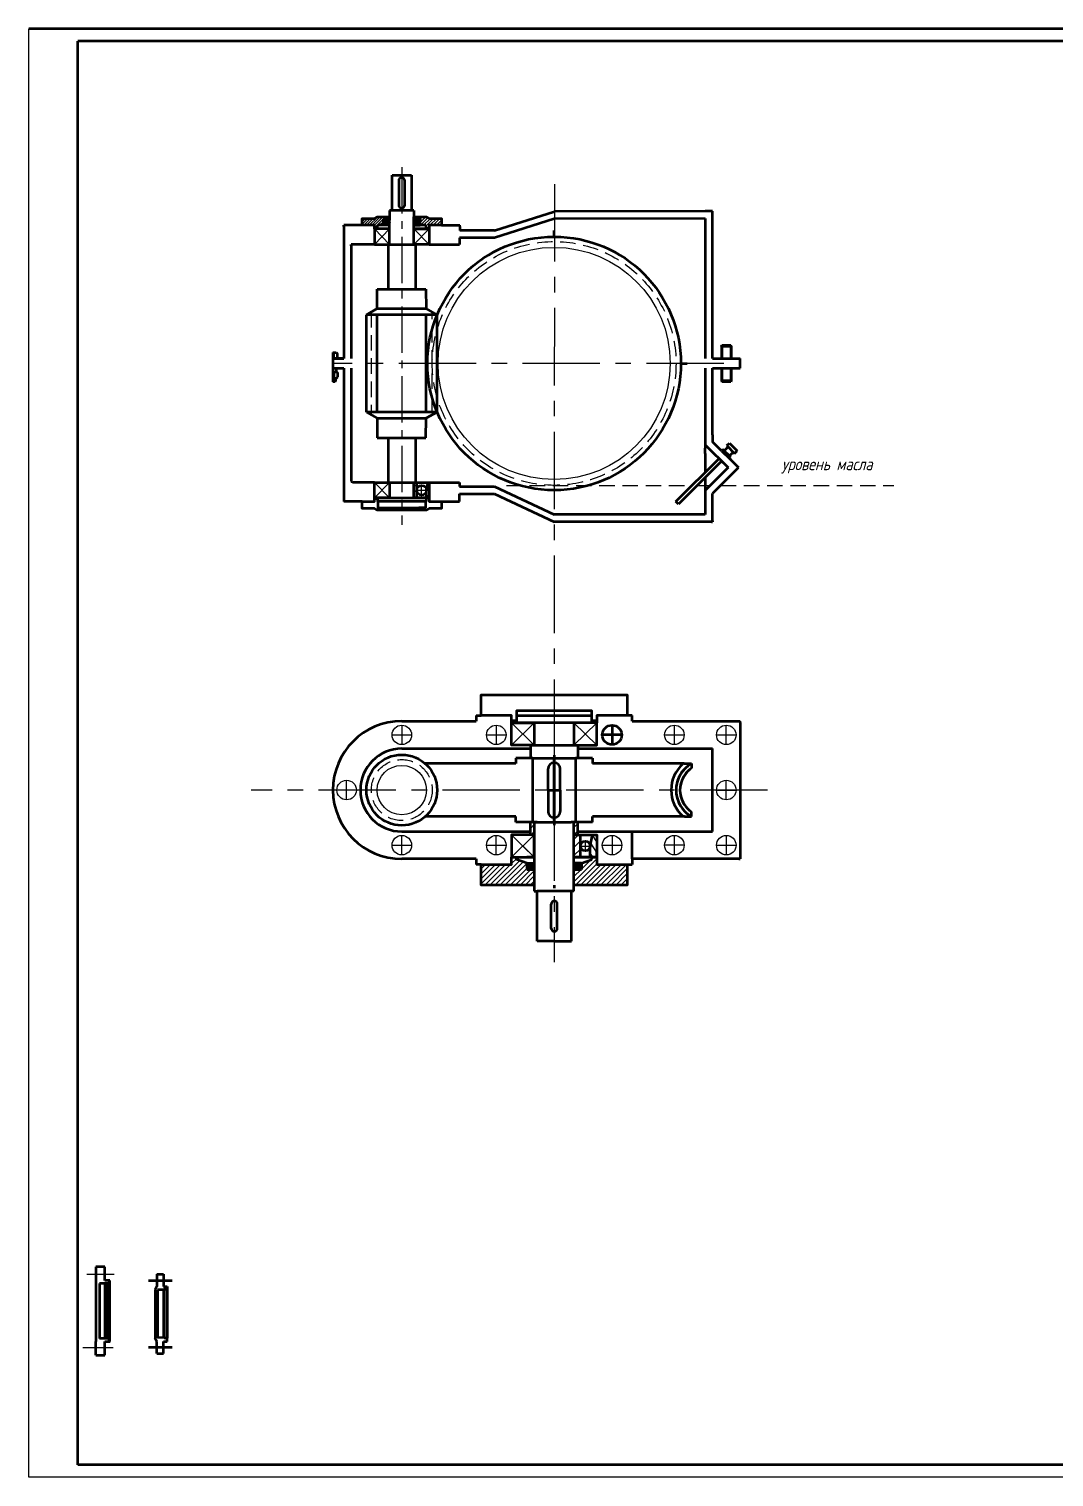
# Model space of a CAD drawing. Header units: millimetres. Extents: x -2503 to -1662, y -1923 to -1329.
# Drawn here: x -2503 to -2083, y -1923 to -1329 of the extents above; entities that cross this region are included whole.
import ezdxf

# ---------------------------------------------------------------- set-up
doc = ezdxf.new("R2010")
doc.units = ezdxf.units.MM
for name, pattern in [('осевая', [50.8, 31.75, -6.35, 6.35, -6.35]), ('осевая2', [28.575, 19.05, -3.175, 3.175, -3.175]), ('штриховая2', [9.525, 6.35, -3.175])]:
    doc.linetypes.add(name, pattern=pattern)
for name, color, linetype, lineweight in [('Основные', 7, 'Continuous', 53), ('Размеры', 7, 'Continuous', 25), ('РАМКА1', 7, 'Continuous', 25), ('текст', 7, 'Continuous', 25), ('Тонкие', 7, 'Continuous', 25)]:
    doc.layers.add(name, color=color, linetype=linetype, lineweight=lineweight)
doc.styles.add('ADRF1', font='simplex.shx', dxfattribs={"width": 0.8, "oblique": 15})
pattern_1 = [(45, (-2453.2532, -1795.5792), (-1.459292, 1.459292), [])]
pattern_2 = [(45, (-2503.18955, -1923.3732), (-0.4939141, 0.4939141), []), (135, (-2503.18955, -1923.3732), (-0.4939141, -0.4939141), [])]
pattern_3 = [(45, (-2503.18955, -1923.37323), (-0.35921024, 0.35921024), []), (135, (-2503.18955, -1923.37323), (-0.35921024, -0.35921024), [])]

msp = doc.modelspace()

# ---------------------------------------------------------------- hatches: boundary and pattern name
at = {"layer": 'Основные'}
h = msp.add_hatch(dxfattribs=at)
h.set_pattern_fill('ANSI32', color=256)
h.set_pattern_definition([(45, (-2512.328, -1923.373), (-6.7352, 6.7352), []), (45, (-2507.838, -1923.373), (-6.7352, 6.7352), [])])
h.paths.add_polyline_path([(-2470.04, -1867.75), (-2470.04, -1866.5), (-2470.29, -1866.5), (-2470.29, -1867.75)])
h = msp.add_hatch(dxfattribs=at)
h.set_pattern_fill('ANSI31', color=256)
h.set_pattern_definition([(45, (-2512.328, -1923.3732), (-2.24506, 2.24506), [])])
h.paths.add_polyline_path([(-2470.04, -1867.75), (-2470.04, -1866.5), (-2470.29, -1866.5), (-2470.29, -1867.75)])
at = {"layer": 'Тонкие'}
h = msp.add_hatch(dxfattribs=at)
h.set_pattern_fill('ANSI31', color=256, scale=0.24)
h.set_pattern_definition([(45, (-2503.18955, -1923.3732), (-0.5388154, 0.5388154), [])])
h.paths.add_polyline_path([(-2357.75, -1408.09), (-2357.75, -1407.39), (-2355.75, -1407.39), (-2355.25, -1407.39), (-2355.25, -1406.39), (-2360.25, -1406.39), (-2361.5, -1407.14), (-2366.5, -1407.14), (-2366.5, -1409.89), (-2362.75, -1409.89), (-2361.5, -1409.89), (-2361.5, -1411.39), (-2360.25, -1411.39), (-2360.25, -1411.14), (-2360.25, -1410.14), (-2359.98, -1409.89), (-2357.75, -1409.89)])
h = msp.add_hatch(dxfattribs=at)
h.set_pattern_fill('ANSI37', color=256, scale=0.16)
h.set_pattern_definition(pattern_3)
h.paths.add_polyline_path([(-2355.75, -1407.39), (-2357.75, -1407.39), (-2357.75, -1408.09), (-2357.75, -1409.89), (-2357.28, -1409.89), (-2357.28, -1408.09), (-2356.8, -1408.09), (-2356.8, -1408.53, -0.414214), (-2356.38, -1408.94, -0.414214), (-2356.8, -1409.35), (-2356.8, -1409.71), (-2355.77, -1409.71), (-2355.25, -1408.99)])
h = msp.add_hatch(dxfattribs=at)
h.set_pattern_fill('ANSI31', color=256, scale=0.29)
h.set_pattern_definition([(45, (-2503.1896, -1923.3732), (-0.6510686, 0.6510686), [])])
h.paths.add_polyline_path([(-2336.5, -1407.14), (-2339, -1407.14), (-2340.25, -1406.39), (-2345.25, -1406.39), (-2345.25, -1407.39), (-2342.75, -1407.39), (-2342.75, -1409.89), (-2340.42, -1409.89), (-2340.25, -1410.14), (-2340.25, -1411.14), (-2340.25, -1411.39), (-2339, -1411.39), (-2339, -1409.89), (-2336.5, -1409.89)])
h.paths.add_polyline_path([(-2334, -1407.14), (-2336.5, -1407.14), (-2336.5, -1409.89), (-2334, -1409.89)])
h = msp.add_hatch(dxfattribs=at)
h.set_pattern_fill('ANSI37', color=256, scale=0.16)
h.set_pattern_definition(pattern_3)
h.paths.add_polyline_path([(-2342.75, -1407.39), (-2344.75, -1407.39), (-2345.25, -1408.99), (-2344.73, -1409.71), (-2343.71, -1409.71), (-2343.71, -1409.35, -0.414214), (-2344.12, -1408.94, -0.414214), (-2343.71, -1408.53), (-2343.71, -1408.09), (-2343.22, -1408.09), (-2343.22, -1409.89), (-2342.75, -1409.89), (-2342.75, -1408.09)])
h = msp.add_hatch(dxfattribs=at)
h.set_pattern_fill('ANSI31', color=256, scale=0.52)
h.set_pattern_definition([(45, (-2453.2532, -1795.5792), (-1.167433, 1.167433), [])])
h.paths.add_polyline_path([(-2345.25, -1521.77), (-2344.13, -1521.77), (-2344.13, -1515.39), (-2345.25, -1515.39)])
h = msp.add_hatch(dxfattribs=at)
h.set_pattern_fill('ANSI31', color=256, scale=0.45, angle=75)
h.set_pattern_definition([(120, (-2453.2532, -1795.5792), (-1.237334, -0.714375), [])])
h.paths.add_polyline_path([(-2339, -1515.39), (-2339.43, -1515.39), (-2340.13, -1518.58), (-2340.13, -1521.77), (-2339, -1521.77)])
h = msp.add_hatch(dxfattribs=at)
h.set_pattern_fill('ANSI31', color=256, scale=0.65)
h.set_pattern_definition(pattern_1)
h.paths.add_polyline_path([(-2295.88, -1654.7), (-2296.5, -1654.7), (-2297.5, -1654.7), (-2297.5, -1659.98), (-2295.88, -1659.98)])
h = msp.add_hatch(dxfattribs=at)
h.set_pattern_fill('ANSI31', color=256, scale=0.65)
h.set_pattern_definition(pattern_1)
h.paths.add_polyline_path([(-2278, -1654.7), (-2279.63, -1654.7), (-2279.63, -1659.98), (-2278, -1659.98)])
h = msp.add_hatch(dxfattribs=at)
h.set_pattern_fill('ANSI31', color=256, scale=0.74)
h.set_pattern_definition([(45, (-2453.2532, -1795.5792), (-1.661347, 1.661347), [])])
h.paths.add_polyline_path([(-2276.94, -1659.98), (-2279.63, -1659.98), (-2279.63, -1669.1), (-2276.94, -1669.1)])
h = msp.add_hatch(dxfattribs=at)
h.set_pattern_fill('ANSI31', color=256, scale=0.74, angle=77)
h.set_pattern_definition([(122, (-2453.2532, -1795.5792), (-1.99249, -1.245045), [])])
h.paths.add_polyline_path([(-2270.25, -1659.98), (-2271.96, -1659.98), (-2272.94, -1664.54), (-2272.94, -1669.1), (-2270.25, -1669.1)])
h = msp.add_hatch(dxfattribs=at)
h.set_pattern_fill('ANSI31', color=256, scale=0.46)
h.set_pattern_definition([(45, (-2503.1896, -1923.3732), (-1.0327295, 1.0327295), [])])
h.paths.add_polyline_path([(-2295.88, -1674.1), (-2299, -1674.1), (-2299, -1671.6), (-2303.25, -1670.1), (-2303.25, -1669.1), (-2305.25, -1669.1), (-2305.25, -1672.1), (-2310.25, -1672.1), (-2310.25, -1680.6), (-2295.88, -1680.6)])
h.paths.add_polyline_path([(-2310.25, -1672.1), (-2317.75, -1672.1), (-2317.75, -1680.6), (-2310.25, -1680.6)])
h.paths.add_polyline_path([(-2265.25, -1672.1), (-2270.25, -1672.1), (-2270.25, -1669.1), (-2272.25, -1669.1), (-2272.25, -1670.1), (-2276.5, -1671.6), (-2276.5, -1674.1), (-2278.49, -1674.1), (-2279.63, -1674.1), (-2279.63, -1680.6), (-2265.25, -1680.6)])
h.paths.add_polyline_path([(-2257.75, -1672.1), (-2265.25, -1672.1), (-2265.25, -1680.6), (-2257.75, -1680.6)])
h = msp.add_hatch(dxfattribs=at)
h.set_pattern_fill('ANSI37', color=256, scale=0.22)
h.set_pattern_definition(pattern_2)
h.paths.add_polyline_path([(-2298.31, -1671.6), (-2299, -1671.6), (-2299, -1674.1), (-2297.01, -1674.1), (-2295.88, -1672.4), (-2296.66, -1671.84), (-2297.72, -1671.84), (-2297.72, -1672.13, -0.414214), (-2297.2, -1672.65, -0.414214), (-2297.72, -1673.16), (-2297.72, -1673.45), (-2298.31, -1673.45)])
h = msp.add_hatch(dxfattribs=at)
h.set_pattern_fill('ANSI37', color=256, scale=0.22)
h.set_pattern_definition(pattern_2)
h.paths.add_polyline_path([(-2277.2, -1671.6), (-2276.5, -1671.6), (-2276.5, -1674.1), (-2278.49, -1674.1), (-2279.63, -1672.4), (-2278.85, -1671.84), (-2277.79, -1671.84), (-2277.79, -1672.13, 0.414214), (-2278.3, -1672.65, 0.414214), (-2277.79, -1673.16), (-2277.79, -1673.45), (-2277.2, -1673.45)])

# ---------------------------------------------------------------- linework, layer by layer
at = {"layer": 'Основные'}
for p, q in [((-1662.19, -1329.37), (-2503.19, -1329.37)), ((-1667.19, -1334.37), (-2483.19, -1334.37)), ((-2354.25, -1403.89), (-2354.25, -1389.39)), ((-2354.25, -1389.39), (-2346.25, -1389.39)), ((-2346.25, -1389.39), (-2346.25, -1403.89)), ((-2351.5, -1391.64), (-2351.5, -1401.64)), ((-2349, -1401.64), (-2349, -1391.64)), ((-2357.75, -1407.39), (-2355.75, -1407.39)), ((-2357.75, -1407.39), (-2357.75, -1408.09)), ((-2357.75, -1408.09), (-2357.75, -1407.39)), ((-2355.75, -1407.39), (-2355.25, -1408.99)), ((-2355.25, -1403.89), (-2355.25, -1407.86)), ((-2345.25, -1403.89), (-2355.25, -1403.89)), ((-2355.25, -1411.39), (-2355.25, -1406.39)), ((-2345.25, -1403.89), (-2345.25, -1406.39)), ((-2345.25, -1411.39), (-2345.25, -1406.39)), ((-2344.75, -1407.39), (-2345.25, -1408.99)), ((-2342.75, -1407.39), (-2344.75, -1407.39)), ((-2342.75, -1409.89), (-2342.75, -1407.39)), ((-2342.75, -1407.39), (-2342.75, -1408.09)), ((-2312.22, -1412.08), (-2287.65, -1404.23)), ((-2287.75, -1407.3), (-2312.22, -1415.08)), ((-2225.75, -1407.08), (-2287.75, -1407.3)), ((-2225.75, -1404.08), (-2287.65, -1404.23)), ((-2222.75, -1404.08), (-2225.75, -1404.08)), ((-2225.75, -1407.08), (-2225.75, -1464.58)), ((-2222.75, -1464.58), (-2222.75, -1404.08)), ((-2373.5, -1409.89), (-2374, -1409.89)), ((-2374, -1410.39), (-2374, -1409.89)), ((-2374, -1410.39), (-2374, -1464.58)), ((-2366.5, -1409.89), (-2373.5, -1409.89)), ((-2359.98, -1409.89), (-2360.25, -1410.14)), ((-2355.25, -1409.89), (-2359.98, -1409.89)), ((-2357.75, -1409.89), (-2357.75, -1408.09)), ((-2355.25, -1409.89), (-2357.75, -1409.89)), ((-2357.28, -1408.09), (-2356.8, -1408.09)), ((-2357.28, -1408.09), (-2357.28, -1409.89)), ((-2356.8, -1408.09), (-2356.8, -1408.53)), ((-2356.8, -1409.35), (-2356.8, -1409.71)), ((-2356.8, -1409.71), (-2355.77, -1409.71)), ((-2355.77, -1409.71), (-2355.25, -1408.99)), ((-2344.73, -1409.71), (-2345.25, -1408.99)), ((-2340.42, -1409.89), (-2345.25, -1409.89)), ((-2345.25, -1409.89), (-2342.75, -1409.89)), ((-2343.71, -1409.71), (-2344.73, -1409.71)), ((-2343.22, -1408.09), (-2343.71, -1408.09)), ((-2343.71, -1408.09), (-2343.71, -1408.53)), ((-2343.71, -1409.35), (-2343.71, -1409.71)), ((-2343.22, -1408.09), (-2343.22, -1409.89)), ((-2342.75, -1409.89), (-2343.22, -1409.89)), ((-2342.75, -1409.89), (-2342.75, -1408.09)), ((-2334, -1409.89), (-2327, -1409.89)), ((-2327, -1409.89), (-2326.5, -1409.89)), ((-2327, -1409.89), (-2326.5, -1409.89)), ((-2326.5, -1410.39), (-2326.5, -1409.89)), ((-2326.5, -1410.39), (-2326.5, -1412.08)), ((-2318.04, -1412.08), (-2326.5, -1412.08)), ((-2312.22, -1412.08), (-2318.04, -1412.08)), ((-2312.22, -1412.08), (-2312.22, -1412.08)), ((-2287.77, -1414.58), (-2287.77, -1412.08)), ((-2287.77, -1412.08), (-2287.77, -1412.08)), ((-2370.5, -1417.77), (-2371, -1417.77)), ((-2371, -1418.27), (-2371, -1417.77)), ((-2371, -1418.27), (-2371, -1464.58)), ((-2361.5, -1417.77), (-2370.5, -1417.77)), ((-2355.88, -1417.77), (-2355.88, -1436.08)), ((-2355.88, -1417.77), (-2344.63, -1417.77)), ((-2344.63, -1417.77), (-2344.63, -1436.08)), ((-2339, -1417.77), (-2327.03, -1417.77)), ((-2327.03, -1417.77), (-2326.53, -1417.77)), ((-2327.03, -1417.77), (-2326.53, -1417.77)), ((-2312.22, -1415.08), (-2326.53, -1415.08)), ((-2326.53, -1415.08), (-2326.53, -1417.27)), ((-2326.53, -1417.27), (-2326.53, -1417.77)), ((-2312.22, -1415.08), (-2312.22, -1415.08)), ((-2360.32, -1444.08), (-2360.32, -1436.08)), ((-2360.32, -1436.08), (-2340.32, -1436.08)), ((-2340.32, -1436.08), (-2340.19, -1444.08)), ((-2364.75, -1446.58), (-2360.32, -1444.08)), ((-2364.75, -1486.58), (-2364.75, -1446.58)), ((-2335.75, -1446.58), (-2364.75, -1446.58)), ((-2360.38, -1486.58), (-2360.38, -1446.58)), ((-2360.32, -1444.08), (-2340.19, -1444.08)), ((-2340.25, -1446.58), (-2360.25, -1446.58)), ((-2335.75, -1446.58), (-2340.19, -1444.08)), ((-2335.75, -1486.58), (-2335.75, -1446.58)), ((-2219.13, -1459.58), (-2218.99, -1459.08)), ((-2219.13, -1459.58), (-2215.13, -1459.54)), ((-2219.13, -1459.58), (-2219.13, -1464.58)), ((-2218.99, -1459.08), (-2215.34, -1459.08)), ((-2218.99, -1459.58), (-2218.99, -1464.58)), ((-2215.13, -1459.54), (-2215.34, -1459.08)), ((-2215.34, -1459.54), (-2215.34, -1464.58)), ((-2215.13, -1459.54), (-2215.13, -1464.58)), ((-2378.5, -1462.08), (-2378.5, -1462.2)), ((-2378.5, -1462.08), (-2377.63, -1462.08)), ((-2378.5, -1462.08), (-2378.5, -1464.58)), ((-2378.5, -1462.2), (-2378.13, -1462.58)), ((-2378.5, -1464.45), (-2378.13, -1464.08)), ((-2378.5, -1464.45), (-2378.5, -1474.08)), ((-2378.5, -1464.58), (-2374, -1464.58)), ((-2374, -1464.58), (-2378.5, -1464.58)), ((-2378.5, -1464.58), (-2377.13, -1464.58)), ((-2378.13, -1464.08), (-2378.13, -1462.58)), ((-2377.63, -1462.08), (-2377.13, -1462.08)), ((-2377.13, -1462.08), (-2376.63, -1462.58)), ((-2377.13, -1464.58), (-2376.63, -1464.08)), ((-2376.63, -1464.08), (-2376.63, -1462.58)), ((-2235.75, -1466.58), (-2233.25, -1466.58)), ((-2235.75, -1466.58), (-2233.25, -1466.58)), ((-2222.75, -1464.58), (-2211.5, -1464.58)), ((-2219.63, -1464.58), (-2214.63, -1464.58)), ((-2211.5, -1468.58), (-2211.5, -1464.58)), ((-2378.5, -1468.58), (-2374, -1468.58)), ((-2378.5, -1470.08), (-2377.5, -1470.08)), ((-2378.5, -1470.08), (-2378, -1470.58)), ((-2378.5, -1470.08), (-2377, -1470.08)), ((-2378.5, -1472.58), (-2378, -1472.08)), ((-2378.5, -1472.58), (-2377, -1472.58)), ((-2378, -1472.08), (-2378, -1470.58)), ((-2377.5, -1472.58), (-2377.5, -1473.83)), ((-2377, -1470.08), (-2377, -1468.58)), ((-2377, -1470.08), (-2376.5, -1470.58)), ((-2377, -1472.58), (-2376.5, -1472.08)), ((-2376.5, -1472.08), (-2376.5, -1470.58)), ((-2374, -1468.58), (-2374, -1522.77)), ((-2371, -1468.58), (-2371, -1514.89)), ((-2225.75, -1468.58), (-2225.75, -1498.86)), ((-2222.75, -1468.58), (-2211.5, -1468.58)), ((-2222.75, -1495.86), (-2222.75, -1468.58)), ((-2219.13, -1468.58), (-2219.13, -1473.58)), ((-2218.99, -1468.58), (-2218.99, -1473.58)), ((-2215.34, -1468.58), (-2215.34, -1473.58)), ((-2215.13, -1468.58), (-2215.13, -1473.58)), ((-2377.75, -1474.08), (-2378.5, -1474.08)), ((-2377.5, -1473.83), (-2377.75, -1474.08)), ((-2219.13, -1473.58), (-2215.13, -1473.58)), ((-2219.13, -1473.58), (-2218.99, -1474.08)), ((-2215.34, -1474.08), (-2218.99, -1474.08)), ((-2215.13, -1473.58), (-2215.34, -1474.08)), ((-2335.75, -1486.58), (-2364.75, -1486.58)), ((-2364.75, -1486.58), (-2360.38, -1489.08)), ((-2360.38, -1489.08), (-2360.38, -1497.08)), ((-2360.38, -1489.08), (-2340.19, -1489.08)), ((-2340.38, -1497.08), (-2340.19, -1489.08)), ((-2335.75, -1486.58), (-2340.19, -1489.08)), ((-2222.75, -1495.86), (-2222.75, -1498.34)), ((-2360.38, -1497.08), (-2340.38, -1497.08)), ((-2355.88, -1497.08), (-2355.88, -1515.39)), ((-2344.63, -1497.08), (-2344.63, -1515.39)), ((-2225.75, -1498.86), (-2225.75, -1501.34)), ((-2225.75, -1499.94), (-2216.39, -1509.3)), ((-2225.75, -1503.46), (-2225.75, -1501.34)), ((-2222.75, -1498.34), (-2222.75, -1498.69)), ((-2219.04, -1502.41), (-2222.75, -1498.69)), ((-2218.51, -1501.87), (-2219.04, -1502.41)), ((-2219.04, -1502.41), (-2215.86, -1505.59)), ((-2215.33, -1505.06), (-2218.51, -1501.87)), ((-2217.98, -1502.41), (-2216.39, -1500.81)), ((-2216.92, -1500.28), (-2215.86, -1499.22)), ((-2216.92, -1500.28), (-2213.74, -1503.47)), ((-2215.86, -1499.22), (-2212.68, -1502.41)), ((-2213.74, -1503.47), (-2212.68, -1502.41)), ((-2237.78, -1523.26), (-2220.1, -1505.59)), ((-2219.04, -1506.65), (-2236.72, -1524.33)), ((-2219.04, -1506.65), (-2233.18, -1520.79)), ((-2225.75, -1503.46), (-2225.75, -1505.94)), ((-2225.75, -1505.94), (-2225.75, -1511.24)), ((-2220.1, -1505.59), (-2220.63, -1505.06)), ((-2220.1, -1505.59), (-2219.04, -1506.65)), ((-2219.04, -1506.65), (-2218.51, -1507.18)), ((-2214.27, -1502.94), (-2215.86, -1504.53)), ((-2215.86, -1505.59), (-2215.33, -1505.06)), ((-2215.86, -1505.59), (-2212.15, -1509.3)), ((-2216.39, -1509.3), (-2225.75, -1518.66)), ((-2225.75, -1513.36), (-2225.75, -1528.58)), ((-2214.27, -1511.42), (-2222.75, -1519.91)), ((-2214.27, -1511.42), (-2212.15, -1509.3)), ((-2361.5, -1515.39), (-2370.5, -1515.39)), ((-2355.25, -1515.39), (-2345.25, -1515.39)), ((-2344.13, -1521.77), (-2344.13, -1515.39)), ((-2340.13, -1518.58), (-2339.43, -1515.39)), ((-2340.13, -1521.77), (-2340.13, -1518.58)), ((-2339, -1515.39), (-2334, -1515.39)), ((-2334, -1515.39), (-2326.53, -1515.39)), ((-2326.53, -1515.39), (-2326.53, -1517.08)), ((-2326.53, -1517.08), (-2312.22, -1517.08)), ((-2326.53, -1520.08), (-2312.22, -1520.08)), ((-2326.53, -1523.27), (-2326.53, -1520.08)), ((-2312.22, -1517.08), (-2287.75, -1528.58)), ((-2312.22, -1520.08), (-2287.7, -1531.58)), ((-2222.75, -1531.08), (-2222.75, -1519.91)), ((-2222.75, -1531.58), (-2222.75, -1519.91)), ((-2374, -1522.77), (-2374, -1523.27)), ((-2373.5, -1523.27), (-2374, -1523.27)), ((-2366.5, -1523.27), (-2373.5, -1523.27)), ((-2334, -1523.27), (-2326.53, -1523.27)), ((-2236.72, -1524.33), (-2237.78, -1523.26)), ((-2225.75, -1528.58), (-2287.75, -1528.58)), ((-2223.25, -1531.58), (-2287.7, -1531.58)), ((-2223.25, -1531.58), (-2222.75, -1531.58)), ((-2222.75, -1531.08), (-2222.75, -1531.58)), ((-2350.25, -1613.33), (-2319.75, -1613.33)), ((-2319.75, -1611.05), (-2319.75, -1613.33)), ((-2319.75, -1611.05), (-2317.75, -1611.05)), ((-2303.25, -1611.05), (-2272.25, -1611.05)), ((-2295.88, -1614.05), (-2302.55, -1614.05)), ((-2264, -1614.95), (-2264, -1622.95)), ((-2255.75, -1611.05), (-2257.75, -1611.05)), ((-2255.75, -1613.33), (-2255.75, -1611.05)), ((-2255.75, -1613.33), (-2212, -1613.33)), ((-2222.75, -1613.33), (-2222.75, -1613.33)), ((-2212, -1613.33), (-2211.5, -1613.33)), ((-2211.5, -1613.83), (-2211.5, -1613.33)), ((-2211.5, -1613.83), (-2211.5, -1669.33)), ((-2260, -1618.95), (-2268, -1618.95)), ((-2350.25, -1624.58), (-2297.5, -1624.58)), ((-2297.5, -1623.18), (-2297.5, -1628.45)), ((-2297.5, -1623.18), (-2278, -1623.18)), ((-2287.75, -1627.2), (-2287.75, -1655.95)), ((-2278, -1623.18), (-2278, -1628.45)), ((-2278, -1624.58), (-2222.75, -1624.58)), ((-2222.75, -1658.58), (-2222.75, -1624.58)), ((-2303.5, -1630.7), (-2340.66, -1630.7)), ((-2296.5, -1628.45), (-2303.5, -1628.45)), ((-2303.5, -1628.45), (-2303.5, -1630.7)), ((-2296.5, -1654.7), (-2296.5, -1628.45)), ((-2296.5, -1628.45), (-2279, -1628.45)), ((-2290.25, -1641.58), (-2290.25, -1632.83)), ((-2287.75, -1654.08), (-2287.75, -1629.08)), ((-2287.75, -1641.58), (-2287.75, -1630.33)), ((-2287.75, -1651.58), (-2287.75, -1631.58)), ((-2285.25, -1641.58), (-2285.25, -1632.83)), ((-2272, -1628.45), (-2279, -1628.45)), ((-2279, -1628.45), (-2279, -1654.7)), ((-2272, -1628.45), (-2272, -1630.7)), ((-2234.44, -1630.7), (-2272, -1630.7)), ((-2234.44, -1630.7), (-2231.42, -1630.7)), ((-2231.42, -1630.7), (-2231.42, -1632.62)), ((-2314.43, -1641.58), (-2314.43, -1641.58)), ((-2290.25, -1641.58), (-2285.25, -1641.58)), ((-2290.25, -1641.58), (-2290.25, -1650.33)), ((-2287.75, -1641.58), (-2287.75, -1641.58)), ((-2287.75, -1641.58), (-2287.75, -1652.83)), ((-2285.25, -1641.58), (-2285.25, -1650.33)), ((-2231.42, -1652.45), (-2231.42, -1650.54)), ((-2303.5, -1652.45), (-2340.66, -1652.45)), ((-2303.5, -1654.7), (-2303.5, -1652.45)), ((-2294.72, -1654.7), (-2303.5, -1654.7)), ((-2297.5, -1659.98), (-2297.5, -1654.7)), ((-2296.5, -1654.7), (-2280.73, -1654.7)), ((-2295.88, -1654.7), (-2295.88, -1683.1)), ((-2272, -1654.7), (-2280.73, -1654.7)), ((-2279.63, -1683.1), (-2279.63, -1654.7)), ((-2278, -1659.98), (-2278, -1654.7)), ((-2234.34, -1652.45), (-2272, -1652.45)), ((-2272, -1654.7), (-2272, -1652.45)), ((-2234.34, -1652.45), (-2231.42, -1652.45)), ((-2350.25, -1658.58), (-2297.5, -1658.58)), ((-2278, -1659.53), (-2278.04, -1659.38)), ((-2278, -1658.58), (-2222.75, -1658.58)), ((-2276.94, -1669.1), (-2276.94, -1659.98)), ((-2272.94, -1664.54), (-2271.96, -1659.98)), ((-2255.75, -1669.83), (-2255.75, -1658.58)), ((-2303.25, -1670.1), (-2303.25, -1669.1)), ((-2295.88, -1669.1), (-2299, -1669.1)), ((-2272.94, -1669.1), (-2272.94, -1664.54)), ((-2270.25, -1669.1), (-2270.25, -1666.06)), ((-2319.75, -1669.83), (-2350.25, -1669.83)), ((-2322.75, -1669.83), (-2350.25, -1669.83)), ((-2319.75, -1669.83), (-2319.75, -1672.1)), ((-2317.75, -1672.1), (-2319.75, -1672.1)), ((-2299, -1671.6), (-2303.25, -1670.1)), ((-2299, -1671.6), (-2299, -1674.1)), ((-2299, -1671.6), (-2295.88, -1671.6)), ((-2295.88, -1674.1), (-2299, -1674.1)), ((-2299, -1674.1), (-2296.5, -1674.1)), ((-2299, -1674.1), (-2297.01, -1674.1)), ((-2298.31, -1673.45), (-2298.31, -1671.6)), ((-2297.72, -1673.45), (-2298.31, -1673.45)), ((-2298.31, -1673.45), (-2297.72, -1673.45)), ((-2297.72, -1671.84), (-2295.88, -1671.84)), ((-2297.72, -1672.13), (-2297.72, -1671.84)), ((-2297.72, -1673.45), (-2297.72, -1673.16)), ((-2297.01, -1674.1), (-2295.88, -1672.4)), ((-2296.66, -1671.84), (-2295.88, -1672.4)), ((-2296.57, -1673.45), (-2295.88, -1673.45)), ((-2279.63, -1671.6), (-2279.63, -1674.1)), ((-2279.63, -1671.6), (-2276.5, -1671.6)), ((-2276.5, -1671.6), (-2279.63, -1671.6)), ((-2277.79, -1671.84), (-2279.63, -1671.84)), ((-2278.85, -1671.84), (-2279.63, -1672.4)), ((-2278.49, -1674.1), (-2279.63, -1672.4)), ((-2276.5, -1674.1), (-2279.63, -1674.1)), ((-2276.5, -1674.1), (-2278.49, -1674.1)), ((-2277.79, -1672.13), (-2277.79, -1671.84)), ((-2277.79, -1673.45), (-2277.79, -1673.16)), ((-2277.2, -1673.45), (-2277.79, -1673.45)), ((-2277.2, -1673.45), (-2277.2, -1671.6)), ((-2276.5, -1671.6), (-2272.25, -1670.1)), ((-2276.5, -1671.6), (-2276.5, -1674.1)), ((-2276.5, -1671.6), (-2276.5, -1674.1)), ((-2257.75, -1672.1), (-2255.75, -1672.1)), ((-2212, -1669.83), (-2255.75, -1669.83)), ((-2255.75, -1669.83), (-2255.75, -1672.1)), ((-2212, -1669.83), (-2211.5, -1669.83)), ((-2211.5, -1669.33), (-2211.5, -1669.83)), ((-2287.75, -1680.6), (-2287.75, -1681.85)), ((-2295.88, -1683.1), (-2294.7, -1683.1)), ((-2294.7, -1703.6), (-2294.7, -1683.1)), ((-2280.7, -1683.1), (-2294.7, -1683.1)), ((-2280.7, -1703.6), (-2280.7, -1683.1)), ((-2279.63, -1683.1), (-2280.7, -1683.1)), ((-2288.95, -1698.35), (-2288.95, -1688.35)), ((-2287.64, -1687.1), (-2287.7, -1687.1)), ((-2286.45, -1698.35), (-2286.45, -1688.35)), ((-2287.7, -1703.6), (-2294.7, -1703.6)), ((-2287.7, -1699.6), (-2287.67, -1699.6)), ((-2287.7, -1703.6), (-2280.7, -1703.6)), ((-2472.04, -1837.12), (-2475.79, -1837.12)), ((-2475.79, -1837.12), (-2475.79, -1842.75)), ((-2472.04, -1842.75), (-2472.04, -1837.12)), ((-2450.7, -1840.21), (-2450.7, -1845.21)), ((-2450.7, -1840.21), (-2447.95, -1840.21)), ((-2447.95, -1840.21), (-2447.95, -1845.21)), ((-2475.79, -1842.75), (-2475.79, -1867.75)), ((-2470.79, -1844), (-2474.19, -1844)), ((-2474.19, -1844), (-2474.19, -1866.5)), ((-2470.04, -1842.75), (-2472.04, -1842.75)), ((-2472.04, -1844), (-2472.04, -1866.5)), ((-2470.04, -1844), (-2470.79, -1844)), ((-2470.79, -1866.5), (-2470.79, -1844)), ((-2470.29, -1842.75), (-2470.29, -1844)), ((-2470.29, -1844), (-2470.04, -1844)), ((-2470.04, -1867.75), (-2470.04, -1842.75)), ((-2454.2, -1842.71), (-2444.45, -1842.71)), ((-2450.7, -1845.21), (-2451.45, -1846.46)), ((-2451.45, -1846.46), (-2451.45, -1866.46)), ((-2450.45, -1846.64), (-2450.45, -1866.21)), ((-2447.95, -1846.64), (-2450.45, -1846.64)), ((-2450.45, -1846.71), (-2450.45, -1848.35)), ((-2447.95, -1845.21), (-2446.45, -1845.21)), ((-2447.7, -1846.46), (-2447.95, -1846.64)), ((-2447.95, -1846.64), (-2447.95, -1866.19)), ((-2446.7, -1846.46), (-2447.7, -1846.46)), ((-2447.7, -1846.46), (-2447.7, -1866.46)), ((-2446.7, -1846.46), (-2446.7, -1845.21)), ((-2446.45, -1846.46), (-2446.7, -1846.46)), ((-2446.45, -1845.21), (-2446.45, -1846.46)), ((-2446.45, -1846.46), (-2446.45, -1866.46)), ((-2450.45, -1848.35), (-2451.45, -1848.35)), ((-2450.45, -1863.43), (-2451.45, -1863.43)), ((-2450.45, -1863.43), (-2450.45, -1866.21)), ((-2475.79, -1873.37), (-2475.79, -1867.75)), ((-2470.79, -1866.5), (-2474.19, -1866.5)), ((-2472.04, -1873.37), (-2472.04, -1867.75)), ((-2472.04, -1867.75), (-2470.04, -1867.75)), ((-2470.29, -1866.5), (-2470.79, -1866.5)), ((-2470.29, -1867.75), (-2470.29, -1866.5)), ((-2470.29, -1866.5), (-2470.04, -1866.5)), ((-2470.04, -1867.75), (-2470.29, -1867.75)), ((-2470.04, -1867.75), (-2470.04, -1866.5)), ((-2444.45, -1870.21), (-2454.2, -1870.21)), ((-2450.7, -1867.71), (-2451.45, -1866.46)), ((-2450.7, -1872.71), (-2450.7, -1867.71)), ((-2447.95, -1866.19), (-2450.45, -1866.21)), ((-2447.7, -1866.46), (-2447.95, -1866.19)), ((-2447.95, -1867.71), (-2446.45, -1867.71)), ((-2447.95, -1868.96), (-2447.95, -1867.71)), ((-2447.95, -1872.71), (-2447.95, -1868.96)), ((-2446.7, -1866.46), (-2447.7, -1866.46)), ((-2446.45, -1866.46), (-2446.7, -1866.46)), ((-2446.7, -1866.46), (-2446.7, -1867.71)), ((-2446.45, -1867.71), (-2446.45, -1866.46)), ((-2475.79, -1873.37), (-2472.04, -1873.37)), ((-2450.7, -1872.71), (-2447.95, -1872.71))]:
    msp.add_line(p, q, dxfattribs=at)
for points in [[(-2483.19, -1918.37), (-2483.19, -1334.37)], [(-2360.25, -1411.39), (-2361.5, -1411.39), (-2361.5, -1409.89), (-2362.75, -1409.89), (-2366.5, -1409.89), (-2366.5, -1407.14), (-2361.5, -1407.14), (-2360.25, -1406.39), (-2355.25, -1406.39)], [(-2355.25, -1407.39), (-2357.75, -1407.39)], [(-2357.75, -1407.39), (-2357.22, -1407.39)], [(-2345.25, -1406.39), (-2340.25, -1406.39), (-2339, -1407.14), (-2334, -1407.14), (-2334, -1409.89), (-2339, -1409.89), (-2339, -1411.39), (-2340.25, -1411.39)], [(-2342.75, -1407.39), (-2345.25, -1407.39)], [(-2355.25, -1411.39), (-2360.25, -1411.39), (-2360.25, -1411.14), (-2360.25, -1410.14)], [(-2340.25, -1411.14), (-2340.25, -1411.39), (-2345.25, -1411.39)], [(-2340.25, -1410.14), (-2340.42, -1409.89)], [(-2340.25, -1411.14), (-2340.25, -1410.14)], [(-2340.19, -1486.58), (-2340.23, -1446.58)], [(-2340.25, -1521.77), (-2339, -1521.77), (-2339, -1523.27), (-2337.75, -1523.27), (-2334, -1523.27), (-2334, -1526.02), (-2339, -1526.02), (-2340.25, -1526.77), (-2360.25, -1526.77), (-2361.5, -1526.02), (-2366.5, -1526.02), (-2366.5, -1523.27), (-2361.5, -1523.27), (-2361.5, -1521.77), (-2360.25, -1521.77)], [(-2361.5, -1522.02), (-2360.25, -1522.02), (-2360.25, -1523.02), (-2340.25, -1523.02), (-2340.53, -1523.27), (-2340.5, -1525.77), (-2343.29, -1525.77), (-2343.29, -1526.77)], [(-2360.25, -1522.02), (-2360.25, -1521.77), (-2340.25, -1521.77)], [(-2360.25, -1523.02), (-2360.08, -1523.27), (-2360.08, -1525.77), (-2340.5, -1525.77)], [(-2360, -1525.77), (-2358.37, -1525.77), (-2358.37, -1526.77)], [(-2340.25, -1521.77), (-2340.25, -1522.02), (-2340.25, -1523.02)], [(-2272.25, -1613.05), (-2272.25, -1609.05), (-2303.25, -1609.05), (-2303.25, -1613.05)], [(-2305.25, -1613.05), (-2303.25, -1613.05), (-2303.25, -1614.05)], [(-2272.25, -1614.05), (-2272.25, -1613.05), (-2270.25, -1613.05)], [(-2295.88, -1680.6), (-2317.75, -1680.6), (-2317.75, -1672.1), (-2305.25, -1672.1), (-2305.25, -1669.1), (-2303.25, -1669.1), (-2295.88, -1669.1)], [(-2279.63, -1669.1), (-2272.25, -1669.1), (-2270.25, -1669.1), (-2270.25, -1672.1), (-2257.75, -1672.1), (-2257.75, -1680.6), (-2279.63, -1680.6)], [(-2272.25, -1670.1), (-2272.25, -1669.1)], [(-2299, -1674.1), (-2295.88, -1674.1)], [(-2279.63, -1674.1), (-2276.5, -1674.1)], [(-1667.19, -1918.37), (-2483.19, -1918.37)]]:
    msp.add_lwpolyline(points, dxfattribs=at)
for points in [[(-2355.25, -1417.77), (-2355.25, -1411.39), (-2361.5, -1411.39), (-2361.5, -1417.77)], [(-2345.25, -1411.39), (-2339, -1411.39), (-2339, -1417.77), (-2345.25, -1417.77)], [(-2361.5, -1521.77), (-2361.5, -1515.39), (-2355.25, -1515.39), (-2355.25, -1521.77)], [(-2339, -1521.77), (-2345.25, -1521.77), (-2345.25, -1515.39), (-2339, -1515.39)], [(-2272.25, -1614.05), (-2303.25, -1614.05), (-2305.25, -1614.05), (-2305.25, -1611.05), (-2317.75, -1611.05), (-2317.75, -1602.55), (-2257.75, -1602.55), (-2257.75, -1611.05), (-2270.25, -1611.05), (-2270.25, -1614.05)], [(-2305.25, -1614.05), (-2295.88, -1614.05), (-2295.88, -1623.18), (-2305.25, -1623.18)], [(-2270.25, -1614.05), (-2279.63, -1614.05), (-2279.63, -1623.18), (-2270.25, -1623.18)], [(-2295.88, -1659.98), (-2305.25, -1659.98), (-2305.25, -1669.1), (-2295.88, -1669.1)], [(-2270.25, -1669.1), (-2279.63, -1669.1), (-2279.63, -1659.98), (-2270.25, -1659.98)]]:
    msp.add_lwpolyline(points, close=True, dxfattribs=at)
for centre, radius in [((-2356.8, -1408.94), 0.414), ((-2343.71, -1408.94), 0.414), ((-2287.75, -1466.58), 52), ((-2342.13, -1518.58), 2), ((-2264, -1618.95), 4), ((-2350.25, -1641.58), 14.5), ((-2274.94, -1664.54), 2), ((-2297.72, -1672.65), 0.517), ((-2277.79, -1672.65), 0.517)]:
    msp.add_circle(centre, radius, dxfattribs=at)
for centre, radius, start, end in [((-2350.25, -1391.64), 1.25, 0, 180), ((-2350.25, -1401.64), 1.25, 180, 0), ((-2350.25, -1641.58), 28.25, 90, 270), ((-2350.25, -1641.58), 17, 90, 270), ((-2287.75, -1632.83), 2.5, 0, 180), ((-2225.25, -1641.58), 14.5, 131.40962, 228.59038), ((-2225.25, -1641.58), 12.5, 119.54136, 240.45864), ((-2225.25, -1641.58), 12.5, 130.20408, 230.12356), ((-2225.25, -1641.58), 10.88, 124.52224, 235.47776), ((-2225.25, -1641.58), 10.88, 130.20408, 230.12356), ((-2287.75, -1650.33), 2.5, 180, 0), ((-2287.7, -1688.35), 1.25, 0, 180), ((-2287.7, -1698.35), 1.25, 180, 0)]:
    msp.add_arc(centre, radius, start, end, dxfattribs=at)
at = {"layer": 'Размеры'}
for p in [(-2371, -1514.89), (-2370.5, -1515.39)]:
    msp.add_line(p, (-2371, -1515.39), dxfattribs=at)
at = {"layer": 'РАМКА1'}
for p, q in [((-2503.19, -1923.37), (-2503.19, -1329.37)), ((-1662.19, -1923.37), (-2503.19, -1923.37))]:
    msp.add_line(p, q, dxfattribs=at)
at = {"layer": 'Тонкие', "linetype": 'осевая2'}
msp.add_line((-2350.25, -1386.01), (-2350.25, -1532.72), dxfattribs=at)
at = {"layer": 'Тонкие', "linetype": 'осевая'}
for p, q in [((-2287.65, -1393.01), (-2287.75, -1712.17)), ((-2218.18, -1466.58), (-2378.5, -1466.58)), ((-2200.25, -1641.58), (-2412.03, -1641.58)), ((-2468.22, -1840.25), (-2479.48, -1840.25)), ((-2481.05, -1870.25), (-2468.62, -1870.25))]:
    msp.add_line(p, q, dxfattribs=at)
at = {"layer": 'Тонкие'}
for p, q in [((-2355.25, -1411.39), (-2361.5, -1417.77)), ((-2361.5, -1411.39), (-2355.25, -1417.77)), ((-2339, -1411.39), (-2345.25, -1417.77)), ((-2345.25, -1411.39), (-2339, -1417.77)), ((-2360.38, -1444.11), (-2360.38, -1444.08)), ((-2377.75, -1472.58), (-2377.75, -1474.08)), ((-2361.5, -1521.77), (-2355.25, -1515.39)), ((-2361.5, -1515.39), (-2355.25, -1521.77)), ((-2344.13, -1518.58), (-2340.13, -1518.58)), ((-2342.13, -1520.58), (-2342.13, -1516.58)), ((-2350.25, -1614.95), (-2350.25, -1622.95)), ((-2311.5, -1614.95), (-2311.5, -1622.95)), ((-2295.88, -1614.05), (-2305.25, -1623.18)), ((-2305.25, -1614.05), (-2295.88, -1623.18)), ((-2270.25, -1614.05), (-2279.63, -1623.18)), ((-2279.63, -1614.05), (-2270.25, -1623.18)), ((-2238.44, -1622.95), (-2238.44, -1614.95)), ((-2217.13, -1622.95), (-2217.13, -1614.95)), ((-2354.25, -1618.95), (-2346.25, -1618.95)), ((-2315.5, -1618.95), (-2307.5, -1618.95)), ((-2242.44, -1618.95), (-2234.44, -1618.95)), ((-2221.13, -1618.95), (-2213.13, -1618.95)), ((-2372.88, -1645.58), (-2372.88, -1637.58)), ((-2217.13, -1645.58), (-2217.13, -1637.58)), ((-2368.88, -1641.58), (-2376.88, -1641.58)), ((-2221.13, -1641.58), (-2213.13, -1641.58)), ((-2350.25, -1668.2), (-2350.25, -1660.2)), ((-2311.5, -1668.2), (-2311.5, -1660.2)), ((-2295.88, -1659.98), (-2305.25, -1669.1)), ((-2305.25, -1659.98), (-2295.88, -1669.1)), ((-2274.94, -1666.54), (-2274.94, -1662.54)), ((-2264, -1660.2), (-2264, -1668.2)), ((-2238.44, -1668.2), (-2238.44, -1660.2)), ((-2217.13, -1660.2), (-2217.13, -1668.2)), ((-2354.25, -1664.2), (-2346.25, -1664.2)), ((-2315.5, -1664.2), (-2307.5, -1664.2)), ((-2300.57, -1664.54), (-2295.88, -1669.1)), ((-2276.94, -1664.54), (-2272.94, -1664.54)), ((-2268, -1664.2), (-2260, -1664.2)), ((-2234.44, -1664.2), (-2242.44, -1664.2)), ((-2221.13, -1664.2), (-2213.13, -1664.2))]:
    msp.add_line(p, q, dxfattribs=at)
at = {"layer": 'Тонкие', "linetype": 'штриховая2'}
for p, q in [((-2362.75, -1445.43), (-2362.75, -1487.72)), ((-2337.75, -1486.58), (-2337.75, -1445.45)), ((-2307.35, -1516.58), (-2231.09, -1516.58)), ((-2228.97, -1516.58), (-2223.67, -1516.58)), ((-2219.43, -1516.58), (-2148.44, -1516.58))]:
    msp.add_line(p, q, dxfattribs=at)
at = {"layer": 'Тонкие', "linetype": 'штриховая2', "lineweight": -3}
msp.add_circle((-2287.75, -1466.58), 50, dxfattribs=at)
at = {"layer": 'Тонкие'}
for centre, radius in [((-2287.75, -1466.58), 47.62), ((-2350.25, -1618.95), 4), ((-2311.5, -1618.95), 4), ((-2238.44, -1618.95), 4), ((-2217.13, -1618.95), 4), ((-2350.25, -1641.58), 10.12), ((-2372.88, -1641.58), 4), ((-2217.13, -1641.58), 4), ((-2350.25, -1664.2), 4), ((-2311.5, -1664.2), 4), ((-2264, -1664.2), 4), ((-2238.44, -1664.2), 4), ((-2217.13, -1664.2), 4)]:
    msp.add_circle(centre, radius, dxfattribs=at)
at = {"layer": 'Тонкие', "linetype": 'штриховая2'}
msp.add_circle((-2350.25, -1641.58), 12.5, dxfattribs=at)

# ---------------------------------------------------------------- texts
at = {"layer": 'текст', "insert": (-2175.77, -1508.55), "char_height": 5, "width": 49.3657, "attachment_point": 5, "style": 'ADRF1'}
msp.add_mtext('уровень масла', dxfattribs=at)

doc.saveas('drawing.dxf')
